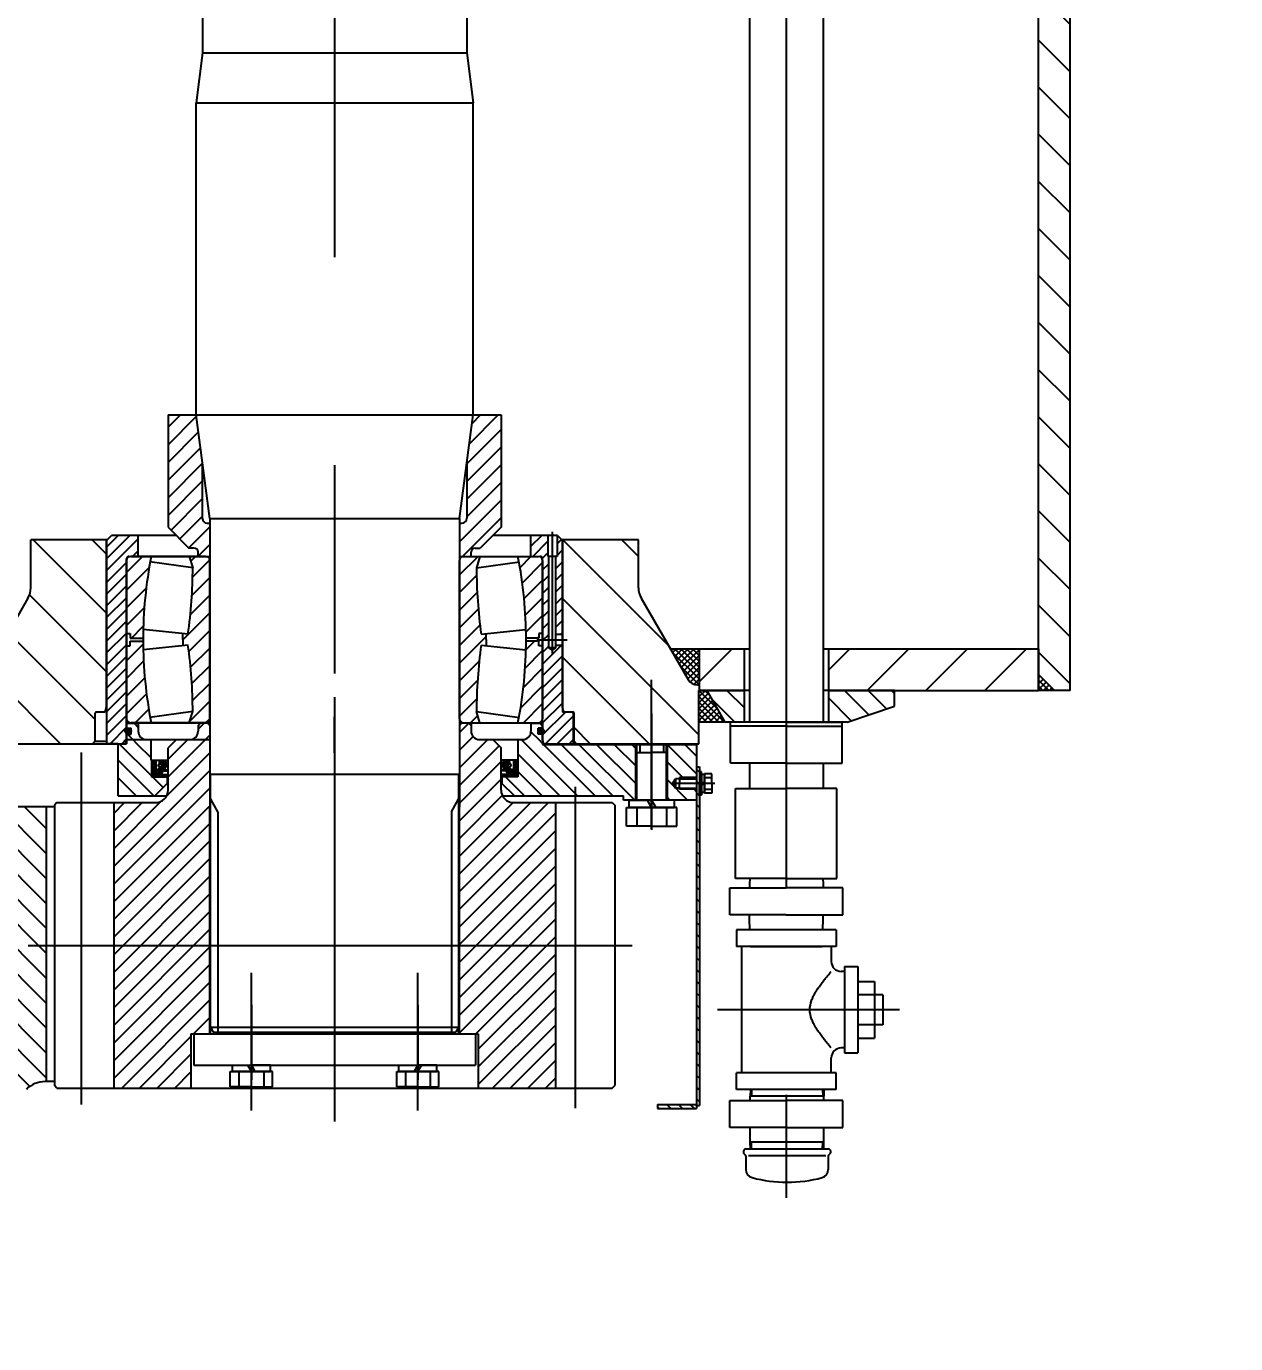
# Model space of a CAD drawing. Header units: millimetres. Extents: x 0 to 42000, y 0 to 29700.
# Drawn here: x 18916 to 20370, y 10017 to 11599 of the extents above; entities that cross this region are included whole.
import ezdxf

# ---------------------------------------------------------------- set-up
doc = ezdxf.new("R2010")
doc.units = ezdxf.units.MM
doc.header["$LTSCALE"] = 1000
for name, pattern in [('F', [0.75, 0.5, -0.25]), ('G', [2, 1.25, -0.25, 0.25, -0.25]), ('K', [2.5, 1.25, -0.25, 0.25, -0.25, 0.25, -0.25])]:
    doc.linetypes.add(name, pattern=pattern)
for name, color, linetype in [('01', 7, 'Continuous'), ('02', 1, 'Continuous'), ('04', 2, 'F'), ('05', 142, 'G'), ('07', 6, 'K'), ('08', 1, 'Continuous')]:
    doc.layers.add(name, color=color, linetype=linetype)
doc.styles.get("Standard").update_dxf_attribs({"font": 'isocp', "width": 0.707, "bigfont": 'intecad.shx'})
doc.dimstyles.new('INTE', dxfattribs={"dimscale": 100, "dimtxt": 3.5, "dimasz": 3, "dimexe": 3, "dimexo": 0, "dimgap": 1, "dimtad": 1, "dimdec": 0, "dimdsep": 46, "dimtxsty": 'Standard', "dimcen": 0, "dimclrd": 1, "dimclre": 1, "dimclrt": 3, "dimaunit": 1, "dimadec": 0, "dimazin": 0, "dimtfac": 1, "dimtdec": 0, "dimtmove": 0, "dimatfit": 0, "dimfxl": 1, "dimarcsym": 0})
pattern_1 = [(45, (13875.9387, 6576.9766), (-1.06066017, 1.06066017), []), (135, (13875.9387, 6576.9766), (-1.06066017, -1.06066017), [])]

# ---------------------------------------------------------------- blocks, each defined once
blk = doc.blocks.new('*U589')
at = {"layer": '01'}
for p, q in [((-22.8, 7.5), (-22.8, 0)), ((0, 7.5), (-22.8, 7.5)), ((-22.8, 0), (0, 0)), ((0, 0), (-4.3, 7.5)), ((0, 7.5), (4.3, 0)), ((0, 7.5), (22.8, 7.5)), ((22.8, 0), (0, 0)), ((22.8, 7.5), (22.8, 0))]:
    blk.add_line(p, q, dxfattribs=at)
at = {"layer": '05'}
blk.add_line((0, 9.6), (0, -2.1), dxfattribs=at)
blk = doc.blocks.new('*D674')
at = {"layer": '08', "color": 1, "lineweight": -2}
for p, q in [((20087.6, 12098.5), (22112.2, 12098.5)), ((21812.2, 11798.5), (21812.2, 7640.5)), ((20404, 7340.5), (22112.2, 7340.5))]:
    blk.add_line(p, q, dxfattribs=at)
at = {"layer": '08', "color": 1}
for points in [[(21762.2, 11798.5), (21862.2, 11798.5), (21812.2, 12098.5)], [(21762.2, 7640.5), (21862.2, 7640.5), (21812.2, 7340.5)]]:
    blk.add_solid(points, dxfattribs=at)
at = {"layer": 'DEFPOINTS', "color": 0}
for p in [(20087.6, 12098.5), (20404, 7340.5), (21812.2, 7340.5)]:
    blk.add_point(p, dxfattribs=at)
at = {"layer": '08', "color": 3, "insert": (21537.2, 9719.5), "char_height": 350, "attachment_point": 5, "rotation": 90}
blk.add_mtext('4758', dxfattribs=at)
blk = doc.blocks.new('*D675')
at = {"layer": '08', "color": 1, "lineweight": -2}
for p, q in [((32404, 24603.7), (33320.5, 24603.7)), ((33020.5, 7640.5), (33020.5, 24303.7)), ((18876.1, 7340.5), (33320.5, 7340.5))]:
    blk.add_line(p, q, dxfattribs=at)
at = {"layer": '08', "color": 1}
for points in [[(32970.5, 24303.7), (33070.5, 24303.7), (33020.5, 24603.7)], [(32970.5, 7640.5), (33070.5, 7640.5), (33020.5, 7340.5)]]:
    blk.add_solid(points, dxfattribs=at)
at = {"layer": 'DEFPOINTS', "color": 0}
for p in [(32404, 24603.7), (33020.5, 24603.7), (18876.1, 7340.5)]:
    blk.add_point(p, dxfattribs=at)
at = {"layer": '08', "color": 3, "insert": (32745.5, 17193.2), "char_height": 350, "attachment_point": 5, "rotation": 90}
blk.add_mtext('17263', dxfattribs=at)

msp = doc.modelspace()

# ---------------------------------------------------------------- hatches: boundary and pattern name
at = {"layer": '02', "linetype": 'Continuous'}
h = msp.add_hatch(dxfattribs=at)
h.set_pattern_fill('_USER', color=1, scale=40, angle=315, style=0, pattern_type=0)
h.set_pattern_definition([(315, (9137.61, 8322.635), (28.28427, 28.28427), [])])
h.paths.add_polyline_path([(20132.8, 10820.5), (20151.8, 10801.5), (20170.8, 10801.5), (20170.8, 11690.5), (20132.8, 11690.5)])
h = msp.add_hatch(dxfattribs=at)
h.set_pattern_fill('_USER', color=1, scale=15, angle=45, style=0, pattern_type=0)
h.set_pattern_definition([(45, (11988.597, 7201.58), (-10.606602, 10.606602), [])])
h.paths.add_polyline_path([(19127.8, 11075.6), (19120.3, 11132.5), (19086.8, 11132.5), (19086.8, 10997.5), (19096.8, 10987.5), (19136.8, 10987.5), (19136.8, 11002.5), (19133.8, 11002.5, -0.414214), (19127.8, 11008.5)])
h.paths.add_polyline_path([(19136.8, 10987.5), (19096.8, 10987.5), (19111.8, 10972.5), (19117.8, 10972.5, -0.414214), (19122.8, 10967.5), (19122.8, 10962.5), (19136.8, 10962.5)])
h.paths.add_polyline_path([(19476.8, 10987.5), (19436.8, 10987.5), (19436.8, 10962.5), (19450.8, 10962.5), (19450.8, 10967.5, -0.414214), (19455.8, 10972.5), (19461.8, 10972.5)])
h.paths.add_polyline_path([(19436.8, 10987.5), (19476.8, 10987.5), (19486.8, 10997.5), (19486.8, 11132.5), (19453.3, 11132.5), (19445.8, 11075.6), (19445.8, 11008.5, -0.414214), (19439.8, 11002.5), (19436.8, 11002.5)])
h = msp.add_hatch(dxfattribs=at)
h.set_pattern_fill('_USER', color=1, scale=10, angle=135, style=0, pattern_type=0)
h.set_pattern_definition([(45, (18935.902, 9652.326), (7.07107, -7.07107), [])])
h.paths.add_polyline_path([(19536.8, 10862), (19544.3, 10862), (19544.3, 10852.5), (19548.6, 10849.8), (19552.8, 10852.5), (19552.8, 10855.5), (19560.8, 10855.5), (19560.8, 10775.5), (19571.8, 10775.5), (19573.3, 10774), (19573.3, 10737.5), (19538.1, 10737.5), (19536.8, 10742.5)])
h.paths.add_polyline_path([(19552.8, 10962.5), (19554.1, 10962.5), (19554.1, 10987.5), (19554.8, 10987.5), (19560.8, 10981.5), (19560.8, 10868.5), (19552.8, 10868.5)])
h.paths.add_polyline_path([(19536.8, 10959.5, 0.414214), (19533.8, 10962.5), (19522.8, 10962.5), (19522.8, 10987.5), (19543.1, 10987.5), (19543.1, 10962.5), (19544.3, 10962.5), (19544.3, 10862), (19536.8, 10862)])
h.paths.add_polyline_path([(19036.8, 10959.5), (19036.8, 10742.5), (19035.5, 10737.5), (19012.8, 10737.5), (19012.8, 10981.5), (19018.8, 10987.5), (19050.8, 10987.5), (19050.8, 10962.5), (19039.8, 10962.5, 0.414214)])
h = msp.add_hatch(dxfattribs=at)
h.set_pattern_fill('_USER', color=1, scale=50, angle=315, style=0, pattern_type=0)
h.set_pattern_definition([(315, (9121.654, 5016.96), (35.35534, 35.35534), [])])
h.paths.add_polyline_path([(19012.8, 10982.5), (18921.7, 10982.5), (18921.7, 10924.7, -0.131652), (18918.3, 10912.2), (18861.9, 10814.5, -0.267949), (18850.7, 10808), (18848.8, 10808), (18848.8, 10801.5), (18849.1, 10801.5), (18849.1, 10737.5), (18996.1, 10737.5), (18999.1, 10740.5), (18999.1, 10775.5), (19011.2, 10775.5), (19012.8, 10781.5)])
h.paths.add_polyline_path([(19560.8, 10781.5), (19562.4, 10775.5), (19574.5, 10775.5), (19574.5, 10740.5), (19577.5, 10737.5), (19724.6, 10737.5), (19724.6, 10801.5), (19724.8, 10801.5), (19724.8, 10808), (19722.9, 10808, -0.267949), (19711.7, 10814.5), (19655.3, 10912.2, -0.131652), (19651.9, 10924.7), (19651.9, 10982.5), (19560.8, 10982.5)])
h = msp.add_hatch(dxfattribs=at)
h.set_pattern_fill('_USER', color=1, scale=15, angle=405, style=0, pattern_type=0)
h.set_pattern_definition([(45, (23700.14, 4618.111), (-10.606602, 10.606602), [])])
h.paths.add_polyline_path([(19066.4, 10962.5), (19036.8, 10962.5), (19036.8, 10869.8), (19041.3, 10869.8), (19041.3, 10864.2), (19043.6, 10864.2), (19056.7, 10864.2, -0.047726)])
h.paths.add_polyline_path([(19036.8, 10762.5), (19066.4, 10762.5, -0.047726), (19056.7, 10860.7), (19043.6, 10860.7), (19041.3, 10860.7), (19041.3, 10855.1), (19036.8, 10855.1)])
h.paths.add_polyline_path([(19136.8, 10862.5), (19104.5, 10862.5), (19104.5, 10855.4), (19110.7, 10856, -0.033989), (19116.4, 10776), (19112.1, 10762.5), (19136.8, 10762.5)])
h.paths.add_polyline_path([(19110.7, 10868.9), (19104.5, 10869.5), (19104.5, 10862.5), (19136.8, 10862.5), (19136.8, 10962.5), (19112.1, 10962.5), (19116.4, 10948.9, -0.033989)])
h.paths.add_polyline_path([(19436.8, 10862.5), (19469.1, 10862.5), (19469.1, 10869.5), (19462.9, 10868.9, -0.033989), (19457.2, 10948.9), (19461.5, 10962.5), (19436.8, 10962.5)])
h.paths.add_polyline_path([(19436.8, 10762.5), (19461.5, 10762.5), (19457.2, 10776, -0.033989), (19462.9, 10856), (19469.1, 10855.4), (19469.1, 10862.5), (19436.8, 10862.5)])
h.paths.add_polyline_path([(19507.2, 10762.5), (19536.8, 10762.5), (19536.8, 10855.1), (19532.3, 10855.1), (19532.3, 10860.7), (19516.9, 10860.7, -0.047726)])
h.paths.add_polyline_path([(19516.9, 10864.2), (19532.3, 10864.2), (19532.3, 10869.8), (19536.8, 10869.8), (19536.8, 10962.5), (19507.2, 10962.5, -0.047726)])
h = msp.add_hatch(dxfattribs=at)
h.set_pattern_fill('_USER', color=1, scale=50, angle=45, style=0, pattern_type=0)
h.set_pattern_definition([(45, (9121.654, 5016.96), (-35.35534, 35.35534), [])])
h.paths.add_polyline_path([(11267.8, 10851.5), (11267.8, 10833.5), (11267.8, 10801.5), (11622.8, 10801.5), (11622.8, 10851.5)])
h.paths.add_polyline_path([(12232.8, 10851.5), (12232.8, 10801.5), (12789, 10801.5, -0.017058), (12767.4, 10851.5)])
h.paths.add_polyline_path([(12767.4, 10851.5, 0.017058), (12789, 10801.5), (12917.2, 10801.5), (12917.2, 10851.5)])
h.paths.add_polyline_path([(13018.8, 10851.5), (13018.8, 10801.5), (13072.8, 10801.5), (13072.8, 10851.5)])
h.paths.add_polyline_path([(13948.8, 10851.5), (13948.8, 10801.5), (14232.6, 10801.5, 0.017058), (14254.2, 10851.5)])
h.paths.add_polyline_path([(14254.2, 10851.5, -0.017058), (14232.6, 10801.5), (15569.7, 10801.5, -0.014877), (15547.8, 10851.5)])
h.paths.add_polyline_path([(15660.6, 10801.5), (15660.6, 10851.5), (15547.8, 10851.5, 0.014877), (15569.7, 10801.5)])
h.paths.add_polyline_path([(17137.1, 10851.5), (17137.1, 10801.5), (17227.9, 10801.5, 0.014877), (17249.8, 10851.5)])
h.paths.add_polyline_path([(17249.8, 10851.5, -0.014877), (17227.9, 10801.5), (18848.8, 10801.5), (18848.8, 10851.5)])
h.paths.add_polyline_path([(19724.8, 10801.5), (19778.8, 10801.5), (19778.8, 10851.5), (19724.8, 10851.5)])
h.paths.add_polyline_path([(20132.8, 10801.5), (20132.8, 10851.5), (19880.4, 10851.5), (19880.4, 10801.5)])
h = msp.add_hatch(dxfattribs=at)
h.set_pattern_fill('_USER', color=1, scale=5, angle=45, style=0, double=1, pattern_type=0)
h.set_pattern_definition([(135, (23659.994, 8322.6346), (3.535534, 3.535534), []), (45, (23659.994, 8322.6346), (3.535534, -3.535534), [])])
h.paths.add_polyline_path([(18848.8, 10851.5), (18883.3, 10851.5), (18861.9, 10814.5, -0.267949), (18850.7, 10808), (18848.8, 10808)])
h.paths.add_polyline_path([(19724.8, 10808), (19722.9, 10808, -0.267949), (19711.7, 10814.5), (19690.3, 10851.5), (19724.8, 10851.5)])
h = msp.add_hatch(dxfattribs=at)
h.set_pattern_fill('_USER', color=1, scale=5, angle=315, style=0, double=1, pattern_type=0)
h.set_pattern_definition([(315, (9121.6544, 5016.9577), (3.535534, 3.535534), []), (45, (9121.6544, 5016.9577), (-3.535534, 3.535534), [])])
h.paths.add_polyline_path([(20132.8, 10801.5), (20151.8, 10801.5), (20132.8, 10820.5)])
h = msp.add_hatch(dxfattribs=at)
h.set_pattern_fill('_USER', color=1, scale=20, angle=45, style=0, pattern_type=0)
h.set_pattern_definition([(135, (23675.948, 5016.958), (14.142136, 14.142136), [])])
h.paths.add_polyline_path([(19959.8, 10801.5), (19959.8, 10782.5), (19902.8, 10763.5), (19880.4, 10763.5), (19880.4, 10801.5)])
h.paths.add_polyline_path([(19778.8, 10801.5), (19778.8, 10763.5), (19756.2, 10763.5), (19734.3, 10801.5)])
h.paths.add_polyline_path([(18792.8, 10801.5), (18839.3, 10801.5), (18817.4, 10763.5), (18803, 10763.5)])
h = msp.add_hatch(dxfattribs=at)
h.set_pattern_fill('_USER', color=1, scale=5, angle=315, style=0, double=1, pattern_type=0)
h.set_pattern_definition([(225, (23659.994, 8322.6346), (-3.535534, 3.535534), []), (135, (23659.994, 8322.6346), (3.535534, 3.535534), [])])
h.paths.add_polyline_path([(19756.2, 10763.5), (19724.6, 10763.5), (19724.6, 10801.5), (19734.3, 10801.5)])
h.paths.add_polyline_path([(18839.3, 10801.5), (18849.1, 10801.5), (18849.1, 10763.5), (18817.4, 10763.5)])
h = msp.add_hatch(dxfattribs=at)
h.set_pattern_fill('_USER', color=1, scale=15, angle=45, style=0, pattern_type=0)
h.set_pattern_definition([(45, (14966.017, 6576.977), (-10.6066, 10.6066), [])])
h.paths.add_polyline_path([(19136.9, 10660.9, -0.061124), (19136.8, 10661.6), (19136.8, 10759.5), (19133.8, 10762.5), (19125.8, 10762.5), (19122.8, 10759.5), (19122.8, 10752.5, -0.414214), (19112.8, 10742.5), (19096.8, 10742.5), (19086.8, 10732.5), (19086.8, 10681.7, -0.414214), (19071.8, 10666.7), (19021.4, 10666.7), (19021.4, 10323.8), (19114.1, 10323.8), (19114.1, 10388.8), (19136.9, 10388.8)])
h.paths.add_polyline_path([(19436.7, 10388.8), (19459.5, 10388.8), (19459.5, 10323.8), (19552.2, 10323.8), (19552.2, 10666.7), (19501.8, 10666.7, -0.414214), (19486.8, 10681.7), (19486.8, 10732.5), (19476.8, 10742.5), (19460.8, 10742.5, -0.414214), (19450.8, 10752.5), (19450.8, 10759.5), (19447.8, 10762.5), (19439.8, 10762.5), (19436.8, 10759.5), (19436.8, 10661.6, -0.061124), (19436.7, 10660.9)])
h = msp.add_hatch(dxfattribs=at)
h.set_pattern_fill('_USER', color=1, scale=1.5, angle=45, style=0, double=1, pattern_type=0)
h.set_pattern_definition(pattern_1)
h.paths.add_polyline_path([(19536.8, 10755.3, 0.605919), (19531.3, 10752.5, 0.605919), (19536.8, 10749.6)])
h.paths.add_polyline_path([(19536.8, 10749.6, 0.245393), (19538.3, 10752.5, 0.245393), (19536.8, 10755.3)])
edge = h.paths.add_edge_path()
edge.add_arc((19038.8, 10752.5), 3.5, 0, 360)
h = msp.add_hatch(dxfattribs=at)
h.set_pattern_fill('_USER', color=1, scale=1.5, angle=45, style=0, double=1, pattern_type=0)
h.set_pattern_definition(pattern_1)
h.paths.add_polyline_path([(19071.9, 10707.5), (19071.9, 10717.7), (19066.8, 10717.7), (19066.8, 10697.7), (19071.9, 10697.7), (19071.9, 10699.2), (19076, 10699.2, 0.267083), (19077.8, 10700.2), (19078.2, 10700.9), (19079.6, 10702.9), (19082.5, 10707), (19086.8, 10713.1), (19083.6, 10716.1), (19076.4, 10716.1), (19076.4, 10713.6, -0.508163), (19079.3, 10711.5, -0.500041), (19076.5, 10709.3, -0.748452)])
h = msp.add_hatch(dxfattribs=at)
h.set_pattern_fill('_USER', color=1, scale=1.5, angle=45, style=0, double=1, pattern_type=0)
h.set_pattern_definition([(135, (24697.6636, 6576.9766), (1.06066017, 1.06066017), []), (45, (24697.6636, 6576.9766), (1.06066017, -1.06066017), [])])
h.paths.add_polyline_path([(19497.1, 10709.3, -0.500041), (19494.3, 10711.5, -0.508163), (19497.2, 10713.6), (19497.2, 10716.1), (19490, 10716.1), (19486.8, 10713.1), (19491.1, 10707), (19494, 10702.9), (19495.4, 10700.9), (19495.8, 10700.2, 0.267083), (19497.6, 10699.2), (19501.7, 10699.2), (19501.7, 10697.7), (19506.8, 10697.7), (19506.8, 10717.7), (19501.7, 10717.7), (19501.7, 10707.5, -0.748452)])
h = msp.add_hatch(dxfattribs=at)
h.set_pattern_fill('_USER', color=1, scale=10, angle=315, style=0, pattern_type=0)
h.set_pattern_definition([(315, (14561.796, 9134.999), (7.071068, 7.071068), [])])
h.paths.add_polyline_path([(19725.3, 10689.7), (19721.8, 10689.7), (19721.8, 10669.7), (19721.8, 10302.7), (19725.3, 10302.7)])
h.paths.add_polyline_path([(19721.8, 10304.2), (19674.8, 10304.2), (19674.8, 10299.2), (19721.8, 10299.2)])
h.paths.add_polyline_path([(19725.3, 10703.7), (19725.3, 10709.7), (19721.8, 10709.7), (19721.8, 10689.7), (19725.3, 10689.7)])
at = {"layer": '02'}
h = msp.add_hatch(dxfattribs=at)
h.set_pattern_fill('LINE', color=256, scale=6.666667, angle=45, style=0)
h.set_pattern_definition([(135, (24246.089, 9520.498), (14.96709, 14.96709), [])])
h.paths.add_polyline_path([(18830.6, 10655.8), (18836.6, 10661.8), (18940.4, 10661.8), (18940.4, 10331.6), (18939, 10331.6, 0.198912), (18916.4, 10322.2), (18897, 10302.8), (18887.6, 10293.4), (18887.6, 10280.2), (18887.6, 10274.4), (18811.6, 10274.4), (18811.6, 10401.4), (18825.3, 10401.4, 0.414214), (18826.1, 10402.2), (18826.1, 10436.1, 0.134999), (18830.6, 10452.5)])
h.paths.add_polyline_path([(18684.6, 10376.4), (18689.4, 10409.3, -0.372642), (18702.2, 10420.5), (18721.1, 10420.5), (18721.1, 10402.2, 0.414214), (18721.9, 10401.4), (18735.6, 10401.4), (18735.6, 10274.4), (18698.6, 10274.4), (18698.6, 10280.6), (18698.6, 10283.2), (18696.2, 10283.8), (18684.6, 10286.9)])
h.paths.add_polyline_path([(18940, 10367.7), (18927.5, 10398.2), (18903.2, 10388.2), (18915.7, 10357.7)], flags=24)
h.paths.add_polyline_path([(18894.6, 10426.8), (18866.2, 10443.6), (18852.8, 10421.1), (18881.2, 10404.2)], flags=24)
h.paths.add_polyline_path([(18739.7, 10341.5), (18709.1, 10321.6), (18723.4, 10299.6), (18754, 10319.5)], flags=9)

# ---------------------------------------------------------------- linework, layer by layer
for p, q in [((19785.4, 11753.5), (19785.4, 10763.5)), ((19873.9, 11753.5), (19873.9, 10763.5)), ((19012.8, 10981.5), (19018.8, 10987.5)), ((19096.8, 10987.5), (19018.8, 10987.5)), ((19554.8, 10987.5), (19476.8, 10987.5)), ((19522.8, 10962.5), (19522.8, 10987.5)), ((19543.1, 10987.5), (19543.1, 10962.5)), ((19554.1, 10987.5), (19554.1, 10962.5)), ((19554.8, 10987.5), (19560.8, 10981.5)), ((19012.8, 10981.5), (19012.8, 10737.5)), ((19554.1, 10962.5), (19543.1, 10962.5)), ((19544.3, 10852.5), (19544.3, 10962.5)), ((19552.8, 10852.5), (19552.8, 10962.5)), ((19560.8, 10868.5), (19552.8, 10868.5)), ((19552.8, 10852.5), (19544.3, 10852.5)), ((19548.6, 10849.8), (19544.3, 10852.5)), ((19548.6, 10849.8), (19552.8, 10852.5)), ((19560.8, 10855.5), (19552.8, 10855.5)), ((19573.3, 10775.5), (19560.8, 10775.5)), ((19026.8, 10737.5), (19012.8, 10737.5)), ((19538.1, 10737.5), (19536.8, 10742.5)), ((19785.4, 10713.9), (19785.4, 10683.5)), ((19873.9, 10713.9), (19873.9, 10683.5)), ((19785.6, 10575.7), (19785.4, 10569.2)), ((19873.6, 10575.7), (19873.9, 10569.2)), ((19785.8, 10513.9), (19785.4, 10526.9)), ((19873.4, 10513.9), (19873.9, 10526.9)), ((19889.6, 10513.9), (19769.6, 10513.9)), ((19769.6, 10513.9), (19769.6, 10493.9)), ((19889.6, 10513.9), (19889.6, 10493.9)), ((19889.6, 10493.9), (19769.6, 10493.9)), ((19775.6, 10493.9), (19775.6, 10341.9)), ((19786.4, 10493.9), (19872.8, 10493.9)), ((19883.6, 10493.9), (19883.6, 10475.9)), ((19899.6, 10463.9), (19895.6, 10463.9)), ((19899.6, 10469.9), (19899.6, 10365.9)), ((19899.6, 10469.9), (19915.6, 10469.9)), ((19915.6, 10469.9), (19915.6, 10365.9)), ((19915.6, 10451.9), (19935.6, 10451.9)), ((19935.6, 10451.9), (19935.6, 10383.9)), ((19935.6, 10435.9), (19915.6, 10435.9)), ((19945.6, 10435.9), (19935.6, 10435.9)), ((19945.6, 10435.9), (19945.6, 10399.9)), ((19935.6, 10399.9), (19915.6, 10399.9)), ((19945.6, 10399.9), (19935.6, 10399.9)), ((19915.6, 10383.9), (19935.6, 10383.9)), ((19899.6, 10371.9), (19895.6, 10371.9)), ((19899.6, 10365.9), (19915.6, 10365.9)), ((19883.6, 10341.9), (19883.6, 10359.9)), ((19889.6, 10341.9), (19769.6, 10341.9)), ((19769.6, 10321.9), (19769.6, 10341.9)), ((19889.6, 10321.9), (19889.6, 10341.9)), ((19889.6, 10321.9), (19769.6, 10321.9)), ((19786.5, 10321.9), (19786.3, 10313.9)), ((19874.5, 10321.9), (19874.8, 10313.9)), ((19874.8, 10313.9), (19786.3, 10313.9)), ((19786.3, 10309), (19786.3, 10313.9)), ((19874.8, 10309), (19874.8, 10313.9)), ((19786.3, 10258.6), (19786.3, 10276.3)), ((19874.8, 10258.6), (19874.8, 10276.3)), ((19874.8, 10258.6), (19786.3, 10258.6)), ((19786.5, 10250.6), (19786.3, 10258.6)), ((19874.5, 10250.6), (19874.8, 10258.6)), ((19781, 10242.2), (19781, 10225.8)), ((19781.5, 10250.6), (19879.5, 10250.6)), ((19784.1, 10242.9), (19877.2, 10242.9)), ((19880, 10242.2), (19880, 10225.8))]:
    msp.add_line(p, q)
for centre, radius, start, end in [((19895.6, 10475.9), 12, 180, 270), ((19895.6, 10359.9), 12, 90, 180), ((19781.5, 10247.1), 3.5, 90, 242.9643), ((19779, 10242.2), 2, 0, 62.9643), ((19879.5, 10247.1), 3.5, 297.0357, 90), ((19882, 10242.2), 2, 117.0357, 180), ((19791, 10225.8), 10, 180, 254.9377), ((19870, 10225.8), 10, 285.0623, 0), ((19830.5, 10372.6), 162, 254.9377, 285.0623)]:
    msp.add_arc(centre, radius, start, end)
at = {"layer": '01', "color": 7, "linetype": 'Continuous'}
for p, q in [((19128.1, 11946.5), (19128.1, 11567.5)), ((19445.6, 11946.5), (19445.6, 11567.5)), ((19128.1, 11567.5), (19445.6, 11567.5)), ((19086.8, 11132.5), (19086.8, 10997.5)), ((19120.3, 11132.5), (19453.3, 11132.5)), ((19486.8, 11132.5), (19486.8, 10997.5)), ((19136.7, 11008), (19436.9, 11008)), ((19050.8, 10962.5), (19050.8, 10987.5)), ((19086.8, 10997.5), (19111.8, 10972.5)), ((19486.8, 10997.5), (19461.8, 10972.5)), ((19012.8, 10781.5), (19012.8, 10982.5)), ((19117.8, 10972.5), (19111.8, 10972.5)), ((19122.8, 10962.5), (19122.8, 10967.5)), ((19450.8, 10962.5), (19450.8, 10967.5)), ((19455.8, 10972.5), (19461.8, 10972.5)), ((19560.8, 10781.5), (19560.8, 10982.5)), ((19560.8, 10981.5), (19560.8, 10775.5)), ((19036.8, 10742.5), (19036.8, 10959.5)), ((19041.8, 10962.5), (19136.8, 10962.5)), ((19436.8, 10962.5), (19531.8, 10962.5)), ((19536.8, 10742.5), (19536.8, 10959.5)), ((19011.2, 10775.5), (19012.8, 10781.5)), ((19562.4, 10775.5), (19560.8, 10781.5)), ((18999.1, 10740.5), (18999.1, 10774.3)), ((19041.8, 10762.5), (19136.8, 10762.5)), ((19436.8, 10762.5), (19531.8, 10762.5)), ((19450.8, 10762.5), (19450.8, 10752.5)), ((19571.8, 10775.5), (19573.3, 10774)), ((19573.3, 10774), (19573.3, 10737.5)), ((19574.5, 10740.5), (19574.5, 10774.3)), ((19122.8, 10759.5), (19122.8, 10752.5)), ((19450.8, 10759.5), (19450.8, 10752.5)), ((18999.1, 10740.5), (18996.1, 10737.5)), ((18999.1, 10740.5), (19012.8, 10740.5)), ((19026.8, 10674.7), (19026.8, 10737.5)), ((19035.5, 10737.5), (19036.8, 10742.5)), ((19036.8, 10742.5), (19136.8, 10742.5)), ((19066.3, 10717.7), (19066.3, 10742.5)), ((19096.8, 10742.5), (19086.8, 10732.5)), ((19086.8, 10681.7), (19086.8, 10732.5)), ((19476.8, 10742.5), (19486.8, 10732.5)), ((19486.8, 10681.7), (19486.8, 10732.5)), ((19507.3, 10717.7), (19507.3, 10742.5)), ((19573.3, 10740.5), (19574.5, 10740.5)), ((19574.5, 10740.5), (19577.5, 10737.5)), ((19721.8, 10737.5), (19721.8, 10299.2)), ((19721.8, 10737.5), (19721.8, 10669.7)), ((19021.4, 10666.7), (19021.4, 10323.8)), ((19488.5, 10674.7), (19633.8, 10674.7)), ((19552.2, 10666.7), (19552.2, 10323.8)), ((19633.8, 10669.7), (19633.8, 10674.7)), ((18950.1, 10661.8), (18836.6, 10661.8)), ((18940.4, 10661.8), (18940.4, 10331.6)), ((18950.1, 10331.6), (18939, 10331.6))]:
    msp.add_line(p, q, dxfattribs=at)
at = {"layer": '01'}
for p, q in [((20132.8, 10801.5), (20132.8, 11690.5)), ((20170.8, 10801.5), (20170.8, 11690.5)), ((19128.1, 11567.5), (19120.3, 11507.5)), ((19445.6, 11567.5), (19453.3, 11507.5)), ((19120.3, 11132.5), (19120.3, 11507.5)), ((19120.3, 11507.5), (19453.3, 11507.5)), ((19453.3, 11132.5), (19453.3, 11507.5)), ((19086.8, 11132.5), (19120.3, 11132.5)), ((19136.7, 11008), (19120.3, 11132.5)), ((19436.9, 11008), (19453.3, 11132.5)), ((19453.3, 11132.5), (19486.8, 11132.5)), ((19127.8, 11075.6), (19127.8, 11008.5)), ((19445.8, 11075.6), (19445.8, 11008.5)), ((19133.8, 11002.5), (19136.8, 11002.5)), ((19136.8, 11008), (19136.8, 10682.8)), ((19436.8, 11008), (19436.8, 10682.8)), ((19436.8, 11002.5), (19439.8, 11002.5)), ((19136.8, 10995.8), (19136.8, 10962.5)), ((18921.7, 10924.7), (18921.7, 10982.5)), ((19013.8, 10982.5), (18921.7, 10982.5)), ((19651.9, 10982.5), (19559.8, 10982.5)), ((19651.9, 10924.7), (19651.9, 10982.5)), ((19036.8, 10957.5), (19036.8, 10767.5)), ((19036.8, 10767.5), (19036.8, 10957.5)), ((19131.8, 10962.5), (19041.8, 10962.5)), ((19116.4, 10948.9), (19064.8, 10955.8)), ((19112.1, 10962.5), (19116.4, 10948.9)), ((19122.8, 10962.5), (19136.8, 10962.5)), ((19136.8, 10767.5), (19136.8, 10957.5)), ((19436.8, 10767.5), (19436.8, 10957.5)), ((19441.8, 10962.5), (19531.8, 10962.5)), ((19461.5, 10962.5), (19457.2, 10948.9)), ((19457.2, 10948.9), (19508.8, 10955.8)), ((19536.8, 10957.5), (19536.8, 10767.5)), ((19536.8, 10767.5), (19536.8, 10957.5)), ((18918.3, 10912.2), (18861.9, 10814.5)), ((19655.3, 10912.2), (19711.7, 10814.5)), ((19110.7, 10868.9), (19056.9, 10874.8)), ((19462.9, 10868.9), (19516.7, 10874.8)), ((19036.8, 10869.8), (19041.3, 10869.8)), ((19041.3, 10869.8), (19041.3, 10864.2)), ((19041.3, 10864.2), (19043.6, 10864.2)), ((19041.3, 10860.7), (19043.6, 10860.7)), ((19041.3, 10855.1), (19041.3, 10860.7)), ((19043.6, 10864.2), (19056.7, 10864.2)), ((19043.6, 10860.7), (19056.7, 10860.7)), ((19104.5, 10862.5), (19104.5, 10869.5)), ((19104.5, 10862.5), (19104.5, 10855.4)), ((19469.1, 10862.5), (19469.1, 10869.5)), ((19469.1, 10862.5), (19469.1, 10855.4)), ((19530, 10864.2), (19516.9, 10864.2)), ((19530, 10860.7), (19516.9, 10860.7)), ((19532.3, 10864.2), (19530, 10864.2)), ((19532.3, 10860.7), (19530, 10860.7)), ((19532.3, 10869.8), (19532.3, 10864.2)), ((19536.8, 10869.8), (19532.3, 10869.8)), ((19532.3, 10855.1), (19532.3, 10860.7)), ((19036.8, 10855.1), (19041.3, 10855.1)), ((19110.7, 10856), (19056.9, 10850.1)), ((19462.9, 10856), (19516.7, 10850.1)), ((19536.8, 10855.1), (19532.3, 10855.1)), ((19690.3, 10851.5), (19785.4, 10851.5)), ((19724.8, 10851.5), (19724.8, 10801.5)), ((19724.8, 10851.5), (19724.8, 10801.5)), ((19724.8, 10851.5), (19724.8, 10801.5)), ((19778.8, 10851.5), (19778.8, 10763.5)), ((19873.9, 10851.5), (20132.8, 10851.5)), ((19880.4, 10851.5), (19880.4, 10763.5)), ((20132.8, 10851.5), (20132.8, 10801.5)), ((20132.8, 10820.5), (20151.8, 10801.5)), ((19722.9, 10808), (19724.8, 10808)), ((19724.6, 10737.5), (19724.6, 10801.5)), ((19724.6, 10801.5), (19778.8, 10801.5)), ((19785.4, 10801.5), (19724.6, 10801.5)), ((19756.2, 10763.5), (19734.3, 10801.5)), ((19959.8, 10801.5), (19873.9, 10801.5)), ((19880.4, 10801.5), (20132.8, 10801.5)), ((19959.8, 10782.5), (19959.8, 10801.5)), ((20170.8, 10801.5), (20132.8, 10801.5)), ((19902.8, 10763.5), (19959.8, 10782.5)), ((19011.2, 10775.5), (19000.3, 10775.5)), ((19036.8, 10762.2), (19050.8, 10762.2)), ((19036.8, 10762.2), (19036.8, 10756)), ((19131.8, 10762.5), (19041.8, 10762.5)), ((19050.8, 10762.2), (19050.8, 10752.5)), ((19116.4, 10776), (19064.8, 10769.1)), ((19112.1, 10762.5), (19116.4, 10776)), ((19122.8, 10762.5), (19136.8, 10762.5)), ((19122.8, 10759.5), (19125.8, 10762.5)), ((19133.8, 10762.5), (19136.8, 10759.5)), ((19439.8, 10762.5), (19436.8, 10759.5)), ((19441.8, 10762.5), (19531.8, 10762.5)), ((19450.8, 10759.5), (19447.8, 10762.5)), ((19461.5, 10762.5), (19457.2, 10776)), ((19457.2, 10776), (19508.8, 10769.1)), ((19522.8, 10762.2), (19522.8, 10752.5)), ((19522.8, 10762.2), (19536.8, 10762.2)), ((19536.8, 10762.2), (19536.8, 10756)), ((19902.8, 10763.5), (19724.6, 10763.5)), ((19762.6, 10713.9), (19762.6, 10763.5)), ((19829.6, 10763.5), (19762.6, 10763.5)), ((19829.6, 10763.5), (19896.6, 10763.5)), ((19896.6, 10713.9), (19896.6, 10763.5)), ((19036.8, 10756), (19042.3, 10756)), ((19036.8, 10749), (19042.3, 10749)), ((19036.8, 10749), (19036.8, 10737.5)), ((19042.3, 10749), (19042.3, 10756)), ((19136.8, 10759.5), (19136.8, 10661.6)), ((19436.8, 10759.5), (19436.8, 10661.6)), ((19536.8, 10756), (19531.3, 10756)), ((19531.3, 10749), (19531.3, 10756)), ((19536.8, 10749), (19531.3, 10749)), ((19536.8, 10749), (19536.8, 10737.5)), ((19829.6, 10758.5), (19762.6, 10758.5)), ((19829.6, 10758.5), (19896.6, 10758.5)), ((18849.1, 10737.5), (19026.8, 10737.5)), ((19026.8, 10737.5), (19036.8, 10737.5)), ((19060.8, 10742.5), (19112.8, 10742.5)), ((19460.8, 10742.5), (19512.8, 10742.5)), ((19536.8, 10737.5), (19649.8, 10737.5)), ((19536.8, 10737.5), (19536.8, 10736.7)), ((19536.8, 10736.7), (19667.8, 10736.7)), ((19573.3, 10737.5), (19724.6, 10737.5)), ((19648.8, 10669.7), (19648.8, 10737.5)), ((19649.8, 10669.7), (19649.8, 10737.5)), ((19667.8, 10736.7), (19721.8, 10736.7)), ((19685.8, 10669.7), (19685.8, 10737.5)), ((19685.8, 10737.5), (19721.8, 10737.5)), ((19686.8, 10669.7), (19686.8, 10737.5)), ((19066.3, 10717.7), (19086.8, 10717.7)), ((19066.8, 10717.7), (19066.8, 10697.7)), ((19071.9, 10717.7), (19071.9, 10707.5)), ((19076.4, 10716.1), (19083.6, 10716.1)), ((19076.4, 10713.6), (19076.4, 10716.1)), ((19086.8, 10713.1), (19083.6, 10716.1)), ((19507.3, 10717.7), (19486.8, 10717.7)), ((19486.8, 10713.1), (19490, 10716.1)), ((19497.2, 10716.1), (19490, 10716.1)), ((19497.2, 10713.6), (19497.2, 10716.1)), ((19501.7, 10717.7), (19501.7, 10707.5)), ((19506.8, 10717.7), (19506.8, 10697.7)), ((19649.8, 10726.7), (19667.8, 10726.7)), ((19685.8, 10726.7), (19667.8, 10726.7)), ((19829.6, 10713.9), (19762.6, 10713.9)), ((19829.6, 10713.9), (19896.6, 10713.9)), ((19071.9, 10699.2), (19086.8, 10699.2)), ((19071.9, 10699.2), (19071.9, 10697.7)), ((19078.2, 10700.9), (19077.8, 10700.2)), ((19078, 10700.5), (19086.8, 10700.5)), ((19079.6, 10702.9), (19078.2, 10700.9)), ((19082.5, 10707), (19079.6, 10702.9)), ((19081, 10704.9), (19086.8, 10704.9)), ((19082, 10706.2), (19086.8, 10706.2)), ((19086.8, 10713.1), (19082.5, 10707)), ((19136.8, 10700.8), (19436.8, 10700.8)), ((19137.6, 10388.8), (19137.6, 10700.8)), ((19436, 10388.8), (19436, 10700.8)), ((19486.8, 10713.1), (19491.1, 10707)), ((19491.6, 10706.2), (19486.8, 10706.2)), ((19492.6, 10704.9), (19486.8, 10704.9)), ((19495.6, 10700.5), (19486.8, 10700.5)), ((19501.7, 10699.2), (19486.8, 10699.2)), ((19491.1, 10707), (19494, 10702.9)), ((19494, 10702.9), (19495.4, 10700.9)), ((19495.4, 10700.9), (19495.8, 10700.2)), ((19501.7, 10699.2), (19501.7, 10697.7)), ((19721.8, 10709.7), (19725.3, 10709.7)), ((19725.3, 10709.7), (19725.3, 10302.7)), ((19725.3, 10703.7), (19725.3, 10689.7)), ((19727.8, 10703.7), (19725.3, 10703.7)), ((19727.8, 10689.7), (19727.8, 10703.7)), ((19727.8, 10700.4), (19727.8, 10689.7)), ((19731.4, 10700.4), (19727.8, 10700.4)), ((19740.2, 10701.3), (19731.4, 10701.3)), ((19731.4, 10701.3), (19731.4, 10689.7)), ((19731.4, 10689.7), (19731.4, 10700.4)), ((19740.2, 10689.7), (19740.2, 10701.3)), ((19066.8, 10697.7), (19086.8, 10697.7)), ((19070.8, 10674.7), (19085.8, 10689.7)), ((19085.8, 10697.7), (19085.8, 10689.7)), ((19085.8, 10689.7), (19086.8, 10689.7)), ((19506.8, 10697.7), (19486.8, 10697.7)), ((19487.8, 10689.7), (19486.8, 10689.7)), ((19487.8, 10697.7), (19487.8, 10689.7)), ((19502.8, 10674.7), (19487.8, 10689.7)), ((19692.8, 10689.7), (19696.4, 10695.3)), ((19692.8, 10689.7), (19696.4, 10684.1)), ((19696.4, 10695.3), (19696.4, 10684.1)), ((19701.4, 10695.3), (19696.4, 10695.3)), ((19701.4, 10684.1), (19696.4, 10684.1)), ((19701.4, 10696.7), (19701.4, 10689.7)), ((19721.8, 10696.7), (19701.4, 10696.7)), ((19701.4, 10682.7), (19701.4, 10689.7)), ((19721.8, 10682.7), (19701.4, 10682.7)), ((19725.3, 10675.7), (19725.3, 10689.7)), ((19727.8, 10689.7), (19731.4, 10691.7)), ((19727.8, 10689.7), (19727.8, 10675.7)), ((19727.8, 10679), (19727.8, 10689.7)), ((19731.4, 10689.7), (19727.8, 10687.6)), ((19731.4, 10696.7), (19740.2, 10696.7)), ((19731.4, 10689.7), (19731.4, 10679)), ((19731.4, 10678), (19731.4, 10689.7)), ((19731.4, 10682.7), (19740.2, 10682.7)), ((19740.2, 10689.7), (19740.2, 10678)), ((19768.7, 10683.5), (19829.6, 10683.5)), ((19768.7, 10575.7), (19768.7, 10683.5)), ((19890.5, 10683.5), (19829.6, 10683.5)), ((19890.5, 10575.7), (19890.5, 10683.5)), ((18953.1, 10666.7), (18950.1, 10663.7)), ((18953.1, 10666.7), (19071.8, 10666.7)), ((19026.8, 10674.7), (19085.1, 10674.7)), ((19501.8, 10666.7), (19620.5, 10666.7)), ((19620.5, 10666.7), (19623.5, 10663.7)), ((19721.8, 10669.7), (19633.8, 10669.7)), ((19640.6, 10669.7), (19667.8, 10669.7)), ((19640.6, 10660.7), (19640.6, 10669.7)), ((19667.8, 10660.7), (19662.6, 10669.7)), ((19667.8, 10669.7), (19673, 10660.7)), ((19695.1, 10669.7), (19667.8, 10669.7)), ((19695.1, 10660.7), (19695.1, 10669.7)), ((19727.8, 10675.7), (19725.3, 10675.7)), ((19731.4, 10679), (19727.8, 10679)), ((19740.2, 10678), (19731.4, 10678)), ((18950.1, 10663.7), (18950.1, 10326.8)), ((19136.9, 10388.8), (19136.9, 10660.9)), ((19436.7, 10388.8), (19436.7, 10660.9)), ((19623.5, 10663.7), (19623.5, 10326.8)), ((19637.4, 10660.7), (19667.8, 10660.7)), ((19637.4, 10638.2), (19637.4, 10660.7)), ((19667.8, 10660.7), (19640.6, 10660.7)), ((19649.8, 10660.7), (19649.8, 10638.2)), ((19667.8, 10660.7), (19695.1, 10660.7)), ((19698.2, 10660.7), (19667.8, 10660.7)), ((19685.8, 10660.7), (19685.8, 10638.2)), ((19698.2, 10638.2), (19698.2, 10660.7)), ((19667.8, 10638.2), (19637.4, 10638.2)), ((19667.8, 10638.2), (19698.2, 10638.2)), ((19829.6, 10575.7), (19768.7, 10575.7)), ((19829.6, 10575.7), (19890.5, 10575.7)), ((19761.7, 10564.4), (19829.6, 10564.4)), ((19761.7, 10531.7), (19761.7, 10564.4)), ((19785.4, 10569.2), (19785.4, 10564.4)), ((19897.5, 10564.4), (19829.6, 10564.4)), ((19873.9, 10569.2), (19873.9, 10564.4)), ((19897.5, 10531.7), (19897.5, 10564.4)), ((19829.6, 10531.7), (19761.7, 10531.7)), ((19785.4, 10526.9), (19785.4, 10531.7)), ((19829.6, 10531.7), (19897.5, 10531.7)), ((19873.9, 10526.9), (19873.9, 10531.7)), ((19114.1, 10388.8), (19459.5, 10388.8)), ((19114.1, 10388.8), (19114.1, 10323.8)), ((19117.6, 10388.8), (19117.6, 10351.3)), ((19137.6, 10396.8), (19436, 10396.8)), ((19137.6, 10396.8), (19141, 10390.8)), ((19141, 10390.8), (19432.6, 10390.8)), ((19436, 10396.8), (19432.6, 10390.8)), ((19456, 10388.8), (19456, 10351.3)), ((19459.5, 10388.8), (19459.5, 10323.8)), ((19117.6, 10351.3), (19456, 10351.3)), ((19161.4, 10325.1), (19161.4, 10343.8)), ((19161.4, 10343.8), (19186.8, 10343.8)), ((19171.8, 10343.8), (19171.8, 10325.1)), ((19212.2, 10343.8), (19186.8, 10343.8)), ((19201.8, 10343.8), (19201.8, 10325.1)), ((19212.2, 10325.1), (19212.2, 10343.8)), ((19361.4, 10325.1), (19361.4, 10343.8)), ((19361.4, 10343.8), (19386.8, 10343.8)), ((19371.8, 10343.8), (19371.8, 10325.1)), ((19412.2, 10343.8), (19386.8, 10343.8)), ((19401.8, 10343.8), (19401.8, 10325.1)), ((19412.2, 10325.1), (19412.2, 10343.8)), ((18953.1, 10323.8), (18950.1, 10326.8)), ((18953.1, 10323.8), (18950.1, 10326.8)), ((18953.1, 10323.8), (19620.5, 10323.8)), ((19186.8, 10325.1), (19161.4, 10325.1)), ((19186.8, 10325.1), (19212.2, 10325.1)), ((19386.8, 10325.1), (19361.4, 10325.1)), ((19386.8, 10325.1), (19412.2, 10325.1)), ((19620.5, 10323.8), (19623.5, 10326.8)), ((19674.8, 10304.2), (19721.8, 10304.2)), ((19674.8, 10304.2), (19674.8, 10299.2)), ((19721.8, 10302.7), (19725.3, 10302.7)), ((19761.7, 10309), (19829.6, 10309)), ((19761.7, 10276.3), (19761.7, 10309)), ((19897.5, 10309), (19829.6, 10309)), ((19897.5, 10276.3), (19897.5, 10309)), ((19674.8, 10299.2), (19721.8, 10299.2)), ((19829.6, 10276.3), (19761.7, 10276.3)), ((19829.6, 10276.3), (19897.5, 10276.3))]:
    msp.add_line(p, q, dxfattribs=at)
for centre, radius in [((19038.8, 10752.5), 3.5), ((19534.8, 10752.5), 3.5), ((19077.1, 10711.5), 2.22), ((19496.5, 10711.5), 2.22)]:
    msp.add_circle(centre, radius, dxfattribs=at)
for centre, radius, start, end in [((19133.8, 11008.5), 6, 180, 270), ((19439.8, 11008.5), 6, 270, 0), ((19041.8, 10957.5), 5, 90, 180), ((19574.9, 10862.5), 518.2, 168.8812, 180.0073), ((19131.8, 10957.5), 5, 0, 90), ((19441.8, 10957.5), 5, 90, 180), ((18998.7, 10862.5), 518.2, 359.9927, 11.1188), ((19531.8, 10957.5), 5, 0, 90), ((18525.7, 10950.6), 590.6, 352.0488, 359.8354), ((20047.9, 10950.6), 590.6, 180.1646, 187.9512), ((18896.7, 10924.7), 25, 330, 0), ((19676.9, 10924.7), 25, 180, 210), ((19574.9, 10862.4), 518.2, 179.9927, 191.1188), ((18998.7, 10862.4), 518.2, 348.8812, 0.0073), ((18525.7, 10774.3), 590.6, 0.1646, 7.9512), ((20047.9, 10774.3), 590.6, 172.0488, 179.8354), ((19722.9, 10821), 13, 210, 270), ((19041.8, 10767.5), 5, 180, 270), ((19131.8, 10767.5), 5, 270, 0), ((19441.8, 10767.5), 5, 180, 270), ((19531.8, 10767.5), 5, 270, 0), ((19073.9, 10709.1), 2.57, 218.0253, 5.2777), ((19076, 10701.2), 2, 270, 329.8147), ((19497.6, 10701.2), 2, 210.1853, 270), ((19499.7, 10709.1), 2.57, 174.7223, 321.9747), ((19071.8, 10681.7), 15, 270, 0), ((19501.8, 10681.7), 15, 180, 270), ((19139.8, 10661.6), 3, 180, 222.1264), ((19433.8, 10661.6), 3, 317.8736, 0)]:
    msp.add_arc(centre, radius, start, end, dxfattribs=at)
at = {"layer": '01', "color": 7, "linetype": 'Continuous'}
for centre, radius, start, end in [((19117.8, 10967.5), 5, 0, 90), ((19455.8, 10967.5), 5, 90, 180), ((19039.8, 10959.5), 3, 90, 180), ((19533.8, 10959.5), 3, 0, 90), ((19000.3, 10774.3), 1.2, 90, 180), ((19573.3, 10774.3), 1.2, 0, 90), ((19060.8, 10752.5), 10, 180, 270), ((19112.8, 10752.5), 10, 270, 0), ((19460.8, 10752.5), 10, 180, 270), ((19460.8, 10752.5), 10, 180, 270), ((19512.8, 10752.5), 10, 270, 0), ((18939, 10299.6), 32, 90, 135)]:
    msp.add_arc(centre, radius, start, end, dxfattribs=at)
at = {"layer": '01'}
msp.add_spline([(19883.6, 10371.9), (19882.1, 10373.7), (19880.6, 10375.5), (19879.1, 10377.3), (19877.5, 10379.2), (19875.9, 10381.2), (19874.3, 10383.3), (19872.7, 10385.4), (19871, 10387.6), (19869.3, 10390), (19867.6, 10392.6), (19865.8, 10395.4), (19863.9, 10398.5), (19862, 10402.1), (19860, 10406.8), (19857.9, 10417.9), (19860, 10429), (19862, 10433.7), (19863.9, 10437.3), (19865.8, 10440.5), (19867.6, 10443.2), (19869.3, 10445.8), (19871, 10448.2), (19872.7, 10450.4), (19874.3, 10452.6), (19875.9, 10454.6), (19877.5, 10456.6), (19879.1, 10458.5), (19880.6, 10460.3), (19882.1, 10462.1), (19883.6, 10463.9)], degree=3, dxfattribs=at)
at = {"layer": '02', "color": 1, "linetype": 'Continuous'}
for p, q in [((19045.8, 10762.2), (19050.8, 10757.1)), ((19533.7, 10762.2), (19536.8, 10759)), ((19037.8, 10749), (19044.3, 10742.5)), ((19522.8, 10751.8), (19532.2, 10742.5)), ((19028.1, 10737.5), (19066.8, 10698.7)), ((19044.3, 10742.5), (19049.3, 10737.5)), ((19049.3, 10737.5), (19066.3, 10720.4)), ((19511, 10742.5), (19516, 10737.5)), ((19516, 10737.5), (19578.8, 10674.7)), ((19532.2, 10742.5), (19536.8, 10737.8)), ((19538, 10736.7), (19600, 10674.7)), ((19559.2, 10736.7), (19621.2, 10674.7)), ((19580.4, 10736.7), (19647.4, 10669.7)), ((19601.6, 10736.7), (19648.8, 10689.5)), ((19622.8, 10736.7), (19648.8, 10710.7)), ((19644, 10736.7), (19648.8, 10731.9)), ((19686.8, 10736.3), (19721.8, 10701.3)), ((19707.7, 10736.7), (19721.8, 10722.5)), ((19026.8, 10717.5), (19069.6, 10674.7)), ((19507.3, 10724.9), (19557.5, 10674.7)), ((19686.8, 10715.1), (19705.3, 10696.7)), ((19506.8, 10704.2), (19536.3, 10674.7)), ((19026.8, 10696.3), (19048.4, 10674.7)), ((19067.9, 10697.7), (19080.8, 10684.7)), ((19492.1, 10697.7), (19515.1, 10674.7)), ((19686.8, 10693.9), (19711, 10669.7)), ((19719.3, 10682.7), (19721.8, 10680.1)), ((19026.8, 10675.1), (19027.2, 10674.7)), ((19686.8, 10672.7), (19689.8, 10669.7)), ((19787.9, 10321.9), (19787.7, 10313.9)), ((19873.1, 10321.9), (19873.4, 10313.9)), ((19787.9, 10250.6), (19787.7, 10258.6)), ((19873.1, 10250.6), (19873.4, 10258.6))]:
    msp.add_line(p, q, dxfattribs=at)
at = {"layer": '02'}
for p, q in [((19653.4, 10737.5), (19653.4, 10726.7)), ((19682.2, 10737.5), (19682.2, 10726.7)), ((19701.4, 10695.3), (19721.8, 10695.3)), ((19701.4, 10684.1), (19721.8, 10684.1)), ((19146.5, 10655.8), (19137.6, 10671.5)), ((19427.1, 10655.8), (19436, 10671.5)), ((19146.5, 10655.8), (19146.5, 10390.8)), ((19427.1, 10655.8), (19427.1, 10390.8))]:
    msp.add_line(p, q, dxfattribs=at)
at = {"layer": '02', "color": 1, "linetype": 'Continuous'}
for centre in [(19077.1, 10711.5), (19496.5, 10711.5)]:
    msp.add_circle(centre, 1.72, dxfattribs=at)
at = {"layer": '05', "color": 4, "linetype": 'G'}
for p, q in [((19286.8, 12571.9), (19286.8, 10654.8)), ((19548.6, 10846), (19548.6, 10992.1)), ((19829.6, 10890.9), (19829.6, 10716.1)), ((19566.3, 10862), (19530, 10862)), ((19286.8, 10793.3), (19286.8, 10283.5)), ((19575.8, 10685.8), (19575.8, 10299.7)), ((18918.5, 10495.2), (19644.3, 10495.2)), ((19186.8, 10423.6), (19186.8, 10333.8)), ((19386.8, 10423.6), (19386.8, 10333.8)), ((19965.6, 10417.9), (19746.9, 10417.9))]:
    msp.add_line(p, q, dxfattribs=at)
at = {"layer": '05'}
for p, q in [((19829.6, 11815.5), (19829.6, 10191.7)), ((19667.8, 10635.1), (19667.8, 10814.2)), ((19286.8, 10726.4), (19286.8, 10769.9)), ((19667.8, 10773.6), (19667.8, 10633.8)), ((18982.5, 10304.2), (18982.5, 10726.9)), ((19743.8, 10689.7), (19692.1, 10689.7)), ((19667.8, 10658.6), (19667.8, 10671.8)), ((19186.8, 10296.8), (19186.8, 10462)), ((19386.8, 10296.8), (19386.8, 10462))]:
    msp.add_line(p, q, dxfattribs=at)
at = {"layer": '07', "color": 6, "linetype": 'K'}
for p, q in [((19036.8, 10742.5), (19036.8, 10959.5)), ((19536.8, 10742.5), (19536.8, 10959.5)), ((19035.5, 10737.5), (19036.8, 10742.5)), ((19538.1, 10737.5), (19536.8, 10742.5))]:
    msp.add_line(p, q, dxfattribs=at)
for centre, start, end in [((19039.8, 10959.5), 90, 180), ((19039.8, 10959.5), 90, 180), ((19533.8, 10959.5), 0, 90), ((19533.8, 10959.5), 0, 90)]:
    msp.add_arc(centre, 3, start, end, dxfattribs=at)

# ---------------------------------------------------------------- block references
at = {"layer": '04', "rotation": 180}
msp.add_blockref('*U589', (19186.8, 10351.3), dxfattribs=at)
at = {"layer": '04', "xscale": -1, "rotation": 180}
msp.add_blockref('*U589', (19386.8, 10351.3), dxfattribs=at)

# ---------------------------------------------------------------- dimensions: what is measured, and where the dimension line sits
at = {"layer": '08'}
dim = msp.add_linear_dim(base=(33020.5, 24603.7), p1=(18876.1, 7340.5), p2=(32404, 24603.7), angle=90, dimstyle='INTE', dxfattribs=at)
dim.commit()
dim.dimension.update_dxf_attribs({"geometry": '*D675', "text_midpoint": (33020.5, 17193.2), "dimtype": 160})
dim = msp.add_linear_dim(base=(21812.2, 7340.5), p1=(20087.6, 12098.5), p2=(20404, 7340.5), angle=90, dimstyle='INTE', dxfattribs=at)
dim.commit()
dim.dimension.update_dxf_attribs({"geometry": '*D674', "text_midpoint": (21537.2, 9719.5)})

doc.saveas('drawing.dxf')
